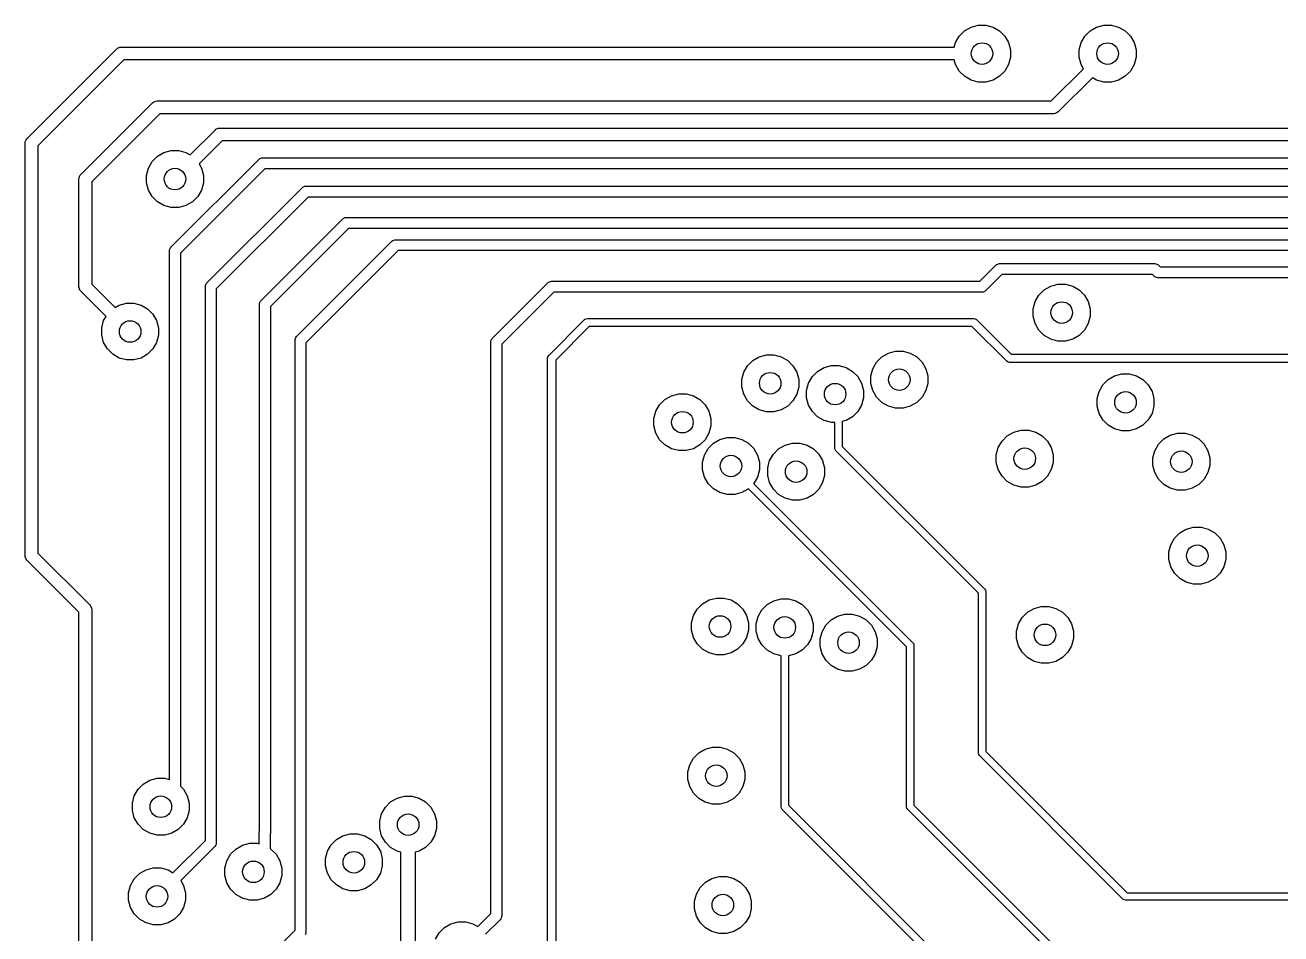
# Model space of a CAD drawing. Extents: x 0.98 to 8.13, y -3.46 to -0.83.
# Drawn here: x 4.022 to 4.711, y -2.501 to -2.002 of the extents above; entities that cross this region are included whole.
import ezdxf

# ---------------------------------------------------------------- set-up
doc = ezdxf.new("R2010")
doc.units = 0
doc.header["$MEASUREMENT"] = 0
doc.layers.add('BLACK', color=7, linetype='CONTINUOUS')

msp = doc.modelspace()

# ---------------------------------------------------------------- linework, layer by layer
at = {"layer": 'BLACK', "linetype": 'CONTINUOUS'}
for p, q in [((4.53475, -2.00813), (4.53766, -2.00522)), ((4.53766, -2.00522), (4.54122, -2.00317)), ((4.54122, -2.00317), (4.54519, -2.0021)), ((4.54519, -2.0021), (4.5493, -2.0021)), ((4.5493, -2.0021), (4.55327, -2.00317)), ((4.55327, -2.00317), (4.55683, -2.00522)), ((4.55683, -2.00522), (4.55974, -2.00813)), ((4.60365, -2.00813), (4.60655, -2.00522)), ((4.60655, -2.00522), (4.61012, -2.00317)), ((4.61012, -2.00317), (4.61409, -2.0021)), ((4.61409, -2.0021), (4.6182, -2.0021)), ((4.6182, -2.0021), (4.62217, -2.00317)), ((4.62217, -2.00317), (4.62573, -2.00522)), ((4.62573, -2.00522), (4.62864, -2.00813)), ((4.53202, -2.01422), (4.53269, -2.01169)), ((4.53269, -2.01169), (4.53475, -2.00813)), ((4.55974, -2.00813), (4.56179, -2.01169)), ((4.56179, -2.01169), (4.56286, -2.01566)), ((4.60053, -2.01566), (4.60159, -2.01169)), ((4.60159, -2.01169), (4.60365, -2.00813)), ((4.62864, -2.00813), (4.63069, -2.01169)), ((4.63069, -2.01169), (4.63176, -2.01566)), ((4.02312, -2.06445), (4.07233, -2.01524)), ((4.07233, -2.01524), (4.07286, -2.01481)), ((4.07286, -2.01481), (4.07412, -2.01428)), ((4.07412, -2.01428), (4.0748, -2.01422)), ((4.0748, -2.01422), (4.53202, -2.01422)), ((4.56286, -2.01566), (4.56286, -2.01977)), ((4.60053, -2.01977), (4.60053, -2.01566)), ((4.63176, -2.01566), (4.63176, -2.01977)), ((4.07625, -2.02122), (4.02909, -2.06838)), ((4.53202, -2.02122), (4.07625, -2.02122)), ((4.53269, -2.02374), (4.53202, -2.02122)), ((4.53475, -2.0273), (4.53269, -2.02374)), ((4.56179, -2.02374), (4.55974, -2.0273)), ((4.56286, -2.01977), (4.56179, -2.02374)), ((4.58516, -2.04374), (4.6029, -2.02601)), ((4.60159, -2.02374), (4.60053, -2.01977)), ((4.6029, -2.02601), (4.60159, -2.02374)), ((4.63069, -2.02374), (4.62864, -2.0273)), ((4.63176, -2.01977), (4.63069, -2.02374)), ((4.53766, -2.03021), (4.53475, -2.0273)), ((4.54122, -2.03227), (4.53766, -2.03021)), ((4.54519, -2.03333), (4.54122, -2.03227)), ((4.55327, -2.03227), (4.5493, -2.03333)), ((4.55683, -2.03021), (4.55327, -2.03227)), ((4.55974, -2.0273), (4.55683, -2.03021)), ((4.60785, -2.03096), (4.58909, -2.04972)), ((4.61012, -2.03227), (4.60785, -2.03096)), ((4.61409, -2.03333), (4.61012, -2.03227)), ((4.62217, -2.03227), (4.6182, -2.03333)), ((4.62573, -2.03021), (4.62217, -2.03227)), ((4.62864, -2.0273), (4.62573, -2.03021)), ((4.5493, -2.03333), (4.54519, -2.03333)), ((4.6182, -2.03333), (4.61409, -2.03333)), ((4.05264, -2.08414), (4.09201, -2.04477)), ((4.09201, -2.04477), (4.09254, -2.04433)), ((4.09254, -2.04433), (4.09381, -2.04381)), ((4.09381, -2.04381), (4.09449, -2.04374)), ((4.09449, -2.04374), (4.58516, -2.04374)), ((4.09594, -2.05074), (4.05862, -2.08806)), ((4.58661, -2.05074), (4.09594, -2.05074)), ((4.5873, -2.05068), (4.58661, -2.05074)), ((4.58856, -2.05015), (4.5873, -2.05068)), ((4.58909, -2.04972), (4.58856, -2.05015)), ((4.11262, -2.07337), (4.12631, -2.05969)), ((4.12631, -2.05969), (4.12684, -2.05925)), ((4.12684, -2.05925), (4.1281, -2.05873)), ((4.1281, -2.05873), (4.12878, -2.05866)), ((4.12878, -2.05866), (4.93618, -2.05866)), ((4.02209, -2.06693), (4.02216, -2.06625)), ((4.02209, -2.29331), (4.02209, -2.06693)), ((4.02216, -2.06625), (4.02268, -2.06498)), ((4.02268, -2.06498), (4.02312, -2.06445)), ((4.13023, -2.06566), (4.11757, -2.07832)), ((4.93473, -2.06566), (4.13023, -2.06566)), ((4.02909, -2.06838), (4.02909, -2.29186)), ((4.09184, -2.07703), (4.09474, -2.07412)), ((4.09474, -2.07412), (4.0983, -2.07206)), ((4.0983, -2.07206), (4.10228, -2.071)), ((4.10228, -2.071), (4.10639, -2.071)), ((4.10639, -2.071), (4.11036, -2.07206)), ((4.11036, -2.07206), (4.11262, -2.07337)), ((4.08872, -2.08456), (4.08978, -2.08059)), ((4.08978, -2.08059), (4.09184, -2.07703)), ((4.10221, -2.12386), (4.15029, -2.07578)), ((4.15365, -2.08091), (4.10733, -2.12723)), ((4.11757, -2.07832), (4.11888, -2.08059)), ((4.11888, -2.08059), (4.11994, -2.08456)), ((4.15029, -2.07578), (4.15074, -2.07541)), ((4.15074, -2.07541), (4.15182, -2.07496)), ((4.15182, -2.07496), (4.15241, -2.07491)), ((4.15241, -2.07491), (4.89287, -2.07491)), ((4.89162, -2.08091), (4.15365, -2.08091)), ((4.05162, -2.08661), (4.05169, -2.08593)), ((4.05162, -2.14567), (4.05162, -2.08661)), ((4.05169, -2.08593), (4.05221, -2.08467)), ((4.05221, -2.08467), (4.05264, -2.08414)), ((4.05862, -2.08806), (4.05862, -2.14422)), ((4.08872, -2.08867), (4.08872, -2.08456)), ((4.11994, -2.08456), (4.11994, -2.08867)), ((4.08978, -2.09264), (4.08872, -2.08867)), ((4.09184, -2.0962), (4.08978, -2.09264)), ((4.11888, -2.09264), (4.11682, -2.0962)), ((4.11994, -2.08867), (4.11888, -2.09264)), ((4.12189, -2.14355), (4.1741, -2.09134)), ((4.1741, -2.09134), (4.17455, -2.09097)), ((4.17455, -2.09097), (4.17564, -2.09052)), ((4.17564, -2.09052), (4.17622, -2.09046)), ((4.17622, -2.09046), (4.87178, -2.09046)), ((4.09474, -2.09911), (4.09184, -2.0962)), ((4.0983, -2.10116), (4.09474, -2.09911)), ((4.10228, -2.10223), (4.0983, -2.10116)), ((4.11036, -2.10116), (4.10639, -2.10223)), ((4.11392, -2.09911), (4.11036, -2.10116)), ((4.11682, -2.0962), (4.11392, -2.09911)), ((4.17746, -2.09646), (4.12702, -2.14691)), ((4.87053, -2.09646), (4.17746, -2.09646)), ((4.10639, -2.10223), (4.10228, -2.10223)), ((4.15162, -2.15319), (4.19627, -2.10854)), ((4.19627, -2.10854), (4.19672, -2.10817)), ((4.19672, -2.10817), (4.1978, -2.10772)), ((4.1978, -2.10772), (4.19839, -2.10766)), ((4.19839, -2.10766), (4.86657, -2.10766)), ((4.19963, -2.11366), (4.15674, -2.15656)), ((4.86533, -2.11366), (4.19963, -2.11366)), ((4.17111, -2.17308), (4.22342, -2.12076)), ((4.22342, -2.12076), (4.22388, -2.12039)), ((4.22388, -2.12039), (4.22496, -2.11994)), ((4.22496, -2.11994), (4.22554, -2.11988)), ((4.22554, -2.11988), (4.83942, -2.11988)), ((4.10133, -2.12598), (4.10139, -2.1254)), ((4.10133, -2.41622), (4.10133, -2.12598)), ((4.10139, -2.1254), (4.10184, -2.12432)), ((4.10184, -2.12432), (4.10221, -2.12386)), ((4.10184, -2.12432), (4.10184, -2.12432)), ((4.10733, -2.12723), (4.10733, -2.4198)), ((4.22678, -2.12588), (4.17623, -2.17644)), ((4.83818, -2.12588), (4.22678, -2.12588)), ((4.546, -2.14267), (4.55477, -2.1339)), ((4.55477, -2.1339), (4.55522, -2.13353)), ((4.55522, -2.13353), (4.55554, -2.1334)), ((4.55554, -2.1334), (4.5563, -2.13308)), ((4.5563, -2.13308), (4.55689, -2.13302)), ((4.55689, -2.13302), (4.64202, -2.13302)), ((4.64202, -2.13302), (4.64261, -2.13308)), ((4.64261, -2.13308), (4.64369, -2.13353)), ((4.64369, -2.13353), (4.64414, -2.1339)), ((4.64414, -2.1339), (4.64499, -2.13475)), ((4.64499, -2.13475), (4.81491, -2.13475)), ((4.3089, -2.14355), (4.30936, -2.14317)), ((4.30936, -2.14317), (4.3098, -2.14299)), ((4.3098, -2.14299), (4.31044, -2.14273)), ((4.31044, -2.14273), (4.31102, -2.14267)), ((4.31102, -2.14267), (4.546, -2.14267)), ((4.55813, -2.13902), (4.54937, -2.14779)), ((4.64078, -2.13902), (4.55813, -2.13902)), ((4.64163, -2.13987), (4.64078, -2.13902)), ((4.64208, -2.14024), (4.64163, -2.13987)), ((4.64316, -2.14069), (4.64208, -2.14024)), ((4.64375, -2.14075), (4.64316, -2.14069)), ((4.81367, -2.14075), (4.64375, -2.14075)), ((4.05169, -2.14635), (4.05162, -2.14567)), ((4.05221, -2.14761), (4.05169, -2.14635)), ((4.05264, -2.14814), (4.05221, -2.14761)), ((4.06648, -2.16198), (4.05264, -2.14814)), ((4.05862, -2.14422), (4.07143, -2.15703)), ((4.12102, -2.14567), (4.12107, -2.14508)), ((4.12102, -2.44954), (4.12102, -2.14567)), ((4.12107, -2.14508), (4.12152, -2.144)), ((4.12152, -2.144), (4.12189, -2.14355)), ((4.12702, -2.14691), (4.12702, -2.45079)), ((4.27854, -2.17391), (4.3089, -2.14355)), ((4.31227, -2.14867), (4.28366, -2.17727)), ((4.54724, -2.14867), (4.31227, -2.14867)), ((4.54783, -2.14861), (4.54724, -2.14867)), ((4.54891, -2.14816), (4.54783, -2.14861)), ((4.54937, -2.14779), (4.54891, -2.14816)), ((4.57848, -2.15029), (4.58139, -2.14738)), ((4.58139, -2.14738), (4.58495, -2.14533)), ((4.58495, -2.14533), (4.58892, -2.14426)), ((4.58892, -2.14426), (4.59303, -2.14426)), ((4.59303, -2.14426), (4.59701, -2.14533)), ((4.59701, -2.14533), (4.60057, -2.14738)), ((4.60057, -2.14738), (4.60347, -2.15029)), ((4.07143, -2.15703), (4.0737, -2.15573)), ((4.0737, -2.15573), (4.07767, -2.15466)), ((4.07767, -2.15466), (4.08178, -2.15466)), ((4.08178, -2.15466), (4.08575, -2.15573)), ((4.08575, -2.15573), (4.08931, -2.15778)), ((4.15074, -2.15531), (4.1508, -2.15473)), ((4.15074, -2.44438), (4.15074, -2.15531)), ((4.1508, -2.15473), (4.15125, -2.15365)), ((4.15125, -2.15365), (4.15162, -2.15319)), ((4.15674, -2.15656), (4.15674, -2.4451)), ((4.57537, -2.15782), (4.57643, -2.15385)), ((4.57643, -2.15385), (4.57848, -2.15029)), ((4.60347, -2.15029), (4.60553, -2.15385)), ((4.60553, -2.15385), (4.60659, -2.15782)), ((4.06518, -2.16425), (4.06648, -2.16198)), ((4.08931, -2.15778), (4.09222, -2.16069)), ((4.09222, -2.16069), (4.09427, -2.16425)), ((4.30943, -2.18345), (4.32912, -2.16376)), ((4.32912, -2.16376), (4.32985, -2.16328)), ((4.32985, -2.16328), (4.33071, -2.1631)), ((4.32985, -2.16328), (4.32985, -2.16328)), ((4.33071, -2.1631), (4.54267, -2.1631)), ((4.54267, -2.1631), (4.54353, -2.16328)), ((4.54353, -2.16328), (4.54353, -2.16328)), ((4.54353, -2.16328), (4.54426, -2.16376)), ((4.54426, -2.16376), (4.56328, -2.18279)), ((4.57537, -2.16193), (4.57537, -2.15782)), ((4.57643, -2.1659), (4.57537, -2.16193)), ((4.60659, -2.16193), (4.60553, -2.1659)), ((4.60659, -2.15782), (4.60659, -2.16193)), ((4.06411, -2.16822), (4.06518, -2.16425)), ((4.06411, -2.17233), (4.06411, -2.16822)), ((4.09427, -2.16425), (4.09534, -2.16822)), ((4.09534, -2.16822), (4.09534, -2.17233)), ((4.33164, -2.1676), (4.31327, -2.18597)), ((4.54173, -2.1676), (4.33164, -2.1676)), ((4.56076, -2.18663), (4.54173, -2.1676)), ((4.57848, -2.16946), (4.57643, -2.1659)), ((4.58139, -2.17237), (4.57848, -2.16946)), ((4.60347, -2.16946), (4.60057, -2.17237)), ((4.60553, -2.1659), (4.60347, -2.16946)), ((4.06518, -2.1763), (4.06411, -2.17233)), ((4.06723, -2.17986), (4.06518, -2.1763)), ((4.09427, -2.1763), (4.09222, -2.17986)), ((4.09534, -2.17233), (4.09427, -2.1763)), ((4.17023, -2.1752), (4.17029, -2.17461)), ((4.17023, -2.49876), (4.17023, -2.1752)), ((4.17029, -2.17461), (4.17073, -2.17353)), ((4.17073, -2.17353), (4.17111, -2.17308)), ((4.17623, -2.17644), (4.17623, -2.5)), ((4.27766, -2.17603), (4.27772, -2.17545)), ((4.27766, -2.48975), (4.27766, -2.17603)), ((4.27772, -2.17545), (4.27817, -2.17436)), ((4.27817, -2.17436), (4.27854, -2.17391)), ((4.28366, -2.17727), (4.28366, -2.49099)), ((4.58495, -2.17443), (4.58139, -2.17237)), ((4.58892, -2.17549), (4.58495, -2.17443)), ((4.59303, -2.17549), (4.58892, -2.17549)), ((4.59701, -2.17443), (4.59303, -2.17549)), ((4.60057, -2.17237), (4.59701, -2.17443)), ((4.07014, -2.18277), (4.06723, -2.17986)), ((4.0737, -2.18482), (4.07014, -2.18277)), ((4.08931, -2.18277), (4.08575, -2.18482)), ((4.09222, -2.17986), (4.08931, -2.18277)), ((4.30877, -2.18504), (4.30894, -2.18418)), ((4.30894, -2.18418), (4.30943, -2.18345)), ((4.30894, -2.18418), (4.30894, -2.18418)), ((4.42141, -2.18616), (4.42497, -2.18411)), ((4.42497, -2.18411), (4.42894, -2.18304)), ((4.42894, -2.18304), (4.43305, -2.18304)), ((4.43305, -2.18304), (4.43702, -2.18411)), ((4.43702, -2.18411), (4.44059, -2.18616)), ((4.48936, -2.18711), (4.49226, -2.1842)), ((4.49226, -2.1842), (4.49582, -2.18214)), ((4.49582, -2.18214), (4.49979, -2.18108)), ((4.49979, -2.18108), (4.50391, -2.18108)), ((4.50391, -2.18108), (4.50788, -2.18214)), ((4.50788, -2.18214), (4.51144, -2.1842)), ((4.51144, -2.1842), (4.51434, -2.18711)), ((4.56328, -2.18279), (4.74234, -2.18279)), ((4.07767, -2.18589), (4.0737, -2.18482)), ((4.08178, -2.18589), (4.07767, -2.18589)), ((4.08575, -2.18482), (4.08178, -2.18589)), ((4.30877, -2.54828), (4.30877, -2.18504)), ((4.31327, -2.18597), (4.31327, -2.54921)), ((4.41645, -2.19263), (4.4185, -2.18907)), ((4.4185, -2.18907), (4.42141, -2.18616)), ((4.44059, -2.18616), (4.44349, -2.18907)), ((4.44349, -2.18907), (4.44555, -2.19263)), ((4.45702, -2.19213), (4.46058, -2.19008)), ((4.46058, -2.19008), (4.46455, -2.18901)), ((4.46455, -2.18901), (4.46866, -2.18901)), ((4.46866, -2.18901), (4.47263, -2.19008)), ((4.47263, -2.19008), (4.47619, -2.19213)), ((4.48624, -2.19464), (4.4873, -2.19067)), ((4.4873, -2.19067), (4.48936, -2.18711)), ((4.51434, -2.18711), (4.5164, -2.19067)), ((4.5164, -2.19067), (4.51746, -2.19464)), ((4.56149, -2.18712), (4.56076, -2.18663)), ((4.56235, -2.18729), (4.56149, -2.18712)), ((4.56149, -2.18712), (4.56149, -2.18712)), ((4.74328, -2.18729), (4.56235, -2.18729)), ((4.41538, -2.1966), (4.41645, -2.19263)), ((4.41538, -2.20071), (4.41538, -2.1966)), ((4.44555, -2.19263), (4.44661, -2.1966)), ((4.44661, -2.1966), (4.44661, -2.20071)), ((4.45206, -2.1986), (4.45411, -2.19504)), ((4.45411, -2.19504), (4.45702, -2.19213)), ((4.47619, -2.19213), (4.4791, -2.19504)), ((4.4791, -2.19504), (4.48116, -2.1986)), ((4.48624, -2.19875), (4.48624, -2.19464)), ((4.51746, -2.19464), (4.51746, -2.19875)), ((4.61349, -2.19957), (4.6164, -2.19666)), ((4.6164, -2.19666), (4.61996, -2.1946)), ((4.61996, -2.1946), (4.62393, -2.19354)), ((4.62393, -2.19354), (4.62804, -2.19354)), ((4.62804, -2.19354), (4.63201, -2.1946)), ((4.63201, -2.1946), (4.63557, -2.19666)), ((4.63557, -2.19666), (4.63848, -2.19957)), ((4.37679, -2.2055), (4.38076, -2.20444)), ((4.38076, -2.20444), (4.38487, -2.20444)), ((4.38487, -2.20444), (4.38884, -2.2055)), ((4.41645, -2.20468), (4.41538, -2.20071)), ((4.4185, -2.20824), (4.41645, -2.20468)), ((4.44555, -2.20468), (4.44349, -2.20824)), ((4.44661, -2.20071), (4.44555, -2.20468)), ((4.45099, -2.20257), (4.45206, -2.1986)), ((4.45099, -2.20668), (4.45099, -2.20257)), ((4.48116, -2.1986), (4.48222, -2.20257)), ((4.48222, -2.20257), (4.48222, -2.20668)), ((4.4873, -2.20272), (4.48624, -2.19875)), ((4.48936, -2.20628), (4.4873, -2.20272)), ((4.5164, -2.20272), (4.51434, -2.20628)), ((4.51746, -2.19875), (4.5164, -2.20272)), ((4.61037, -2.2071), (4.61143, -2.20313)), ((4.61143, -2.20313), (4.61349, -2.19957)), ((4.63848, -2.19957), (4.64053, -2.20313)), ((4.64053, -2.20313), (4.6416, -2.2071)), ((4.36826, -2.21402), (4.37032, -2.21046)), ((4.37032, -2.21046), (4.37323, -2.20756)), ((4.37323, -2.20756), (4.37679, -2.2055)), ((4.38884, -2.2055), (4.3924, -2.20756)), ((4.3924, -2.20756), (4.39531, -2.21046)), ((4.39531, -2.21046), (4.39736, -2.21402)), ((4.42141, -2.21115), (4.4185, -2.20824)), ((4.42497, -2.21321), (4.42141, -2.21115)), ((4.44059, -2.21115), (4.43702, -2.21321)), ((4.44349, -2.20824), (4.44059, -2.21115)), ((4.45206, -2.21065), (4.45099, -2.20668)), ((4.45411, -2.21421), (4.45206, -2.21065)), ((4.48116, -2.21065), (4.4791, -2.21421)), ((4.48222, -2.20668), (4.48116, -2.21065)), ((4.49226, -2.20919), (4.48936, -2.20628)), ((4.49582, -2.21124), (4.49226, -2.20919)), ((4.49979, -2.21231), (4.49582, -2.21124)), ((4.50788, -2.21124), (4.50391, -2.21231)), ((4.51144, -2.20919), (4.50788, -2.21124)), ((4.51434, -2.20628), (4.51144, -2.20919)), ((4.61037, -2.21121), (4.61037, -2.2071)), ((4.61143, -2.21518), (4.61037, -2.21121)), ((4.6416, -2.21121), (4.64053, -2.21518)), ((4.6416, -2.2071), (4.6416, -2.21121)), ((4.3672, -2.21799), (4.36826, -2.21402)), ((4.3672, -2.2221), (4.3672, -2.21799)), ((4.39736, -2.21402), (4.39843, -2.21799)), ((4.39843, -2.21799), (4.39843, -2.2221)), ((4.42894, -2.21427), (4.42497, -2.21321)), ((4.43305, -2.21427), (4.42894, -2.21427)), ((4.43702, -2.21321), (4.43305, -2.21427)), ((4.45702, -2.21712), (4.45411, -2.21421)), ((4.46058, -2.21917), (4.45702, -2.21712)), ((4.47619, -2.21712), (4.47263, -2.21917)), ((4.4791, -2.21421), (4.47619, -2.21712)), ((4.50391, -2.21231), (4.49979, -2.21231)), ((4.61349, -2.21874), (4.61143, -2.21518)), ((4.6164, -2.22165), (4.61349, -2.21874)), ((4.63848, -2.21874), (4.63557, -2.22165)), ((4.64053, -2.21518), (4.63848, -2.21874)), ((4.36826, -2.22608), (4.3672, -2.2221)), ((4.39843, -2.2221), (4.39736, -2.22608)), ((4.46455, -2.22024), (4.46058, -2.21917)), ((4.4665, -2.22024), (4.46455, -2.22024)), ((4.4665, -2.23425), (4.4665, -2.22024)), ((4.47263, -2.21917), (4.4705, -2.21974)), ((4.4705, -2.21974), (4.4705, -2.23342)), ((4.5611, -2.22754), (4.56466, -2.22548)), ((4.56466, -2.22548), (4.56864, -2.22442)), ((4.56864, -2.22442), (4.57275, -2.22442)), ((4.57275, -2.22442), (4.57672, -2.22548)), ((4.57672, -2.22548), (4.58028, -2.22754)), ((4.61996, -2.2237), (4.6164, -2.22165)), ((4.62393, -2.22477), (4.61996, -2.2237)), ((4.62804, -2.22477), (4.62393, -2.22477)), ((4.63201, -2.2237), (4.62804, -2.22477)), ((4.63557, -2.22165), (4.63201, -2.2237)), ((4.37032, -2.22964), (4.36826, -2.22608)), ((4.37323, -2.23254), (4.37032, -2.22964)), ((4.37679, -2.2346), (4.37323, -2.23254)), ((4.3924, -2.23254), (4.38884, -2.2346)), ((4.39531, -2.22964), (4.3924, -2.23254)), ((4.39736, -2.22608), (4.39531, -2.22964)), ((4.39696, -2.23451), (4.39986, -2.2316)), ((4.39986, -2.2316), (4.40342, -2.22955)), ((4.40342, -2.22955), (4.40739, -2.22848)), ((4.40739, -2.22848), (4.4115, -2.22848)), ((4.4115, -2.22848), (4.41548, -2.22955)), ((4.41548, -2.22955), (4.41904, -2.2316)), ((4.41904, -2.2316), (4.42194, -2.23451)), ((4.43563, -2.23466), (4.43919, -2.23261)), ((4.43919, -2.23261), (4.44316, -2.23154)), ((4.44316, -2.23154), (4.44728, -2.23154)), ((4.44728, -2.23154), (4.45125, -2.23261)), ((4.45125, -2.23261), (4.45481, -2.23466)), ((4.55614, -2.23401), (4.5582, -2.23045)), ((4.5582, -2.23045), (4.5611, -2.22754)), ((4.58028, -2.22754), (4.58318, -2.23045)), ((4.58318, -2.23045), (4.58524, -2.23401)), ((4.64204, -2.23567), (4.6441, -2.23211)), ((4.6441, -2.23211), (4.647, -2.2292)), ((4.647, -2.2292), (4.65056, -2.22715)), ((4.65056, -2.22715), (4.65453, -2.22608)), ((4.65453, -2.22608), (4.65865, -2.22608)), ((4.65865, -2.22608), (4.66262, -2.22715)), ((4.66262, -2.22715), (4.66618, -2.2292)), ((4.66618, -2.2292), (4.66908, -2.23211)), ((4.66908, -2.23211), (4.67114, -2.23567)), ((4.38076, -2.23566), (4.37679, -2.2346)), ((4.38487, -2.23566), (4.38076, -2.23566)), ((4.38884, -2.2346), (4.38487, -2.23566)), ((4.39384, -2.24204), (4.3949, -2.23807)), ((4.3949, -2.23807), (4.39696, -2.23451)), ((4.42194, -2.23451), (4.424, -2.23807)), ((4.424, -2.23807), (4.42506, -2.24204)), ((4.43067, -2.24113), (4.43273, -2.23757)), ((4.43273, -2.23757), (4.43563, -2.23466)), ((4.45481, -2.23466), (4.45771, -2.23757)), ((4.45771, -2.23757), (4.45977, -2.24113)), ((4.46666, -2.23502), (4.4665, -2.23425)), ((4.46709, -2.23567), (4.46666, -2.23502)), ((4.54524, -2.31382), (4.46709, -2.23567)), ((4.4705, -2.23342), (4.54866, -2.31158)), ((4.55508, -2.23798), (4.55614, -2.23401)), ((4.55508, -2.24209), (4.55508, -2.23798)), ((4.58524, -2.23401), (4.5863, -2.23798)), ((4.5863, -2.23798), (4.5863, -2.24209)), ((4.64098, -2.23964), (4.64204, -2.23567)), ((4.64098, -2.24375), (4.64098, -2.23964)), ((4.67114, -2.23567), (4.6722, -2.23964)), ((4.6722, -2.23964), (4.6722, -2.24375)), ((4.39384, -2.24615), (4.39384, -2.24204)), ((4.3949, -2.25012), (4.39384, -2.24615)), ((4.42506, -2.24615), (4.424, -2.25012)), ((4.42506, -2.24204), (4.42506, -2.24615)), ((4.42961, -2.2451), (4.43067, -2.24113)), ((4.42961, -2.24921), (4.42961, -2.2451)), ((4.45977, -2.24113), (4.46083, -2.2451)), ((4.46083, -2.2451), (4.46083, -2.24921)), ((4.55614, -2.24606), (4.55508, -2.24209)), ((4.5582, -2.24962), (4.55614, -2.24606)), ((4.58524, -2.24606), (4.58318, -2.24962)), ((4.5863, -2.24209), (4.58524, -2.24606)), ((4.64204, -2.24772), (4.64098, -2.24375)), ((4.6722, -2.24375), (4.67114, -2.24772)), ((4.39696, -2.25368), (4.3949, -2.25012)), ((4.424, -2.25012), (4.42194, -2.25368)), ((4.43067, -2.25318), (4.42961, -2.24921)), ((4.43273, -2.25674), (4.43067, -2.25318)), ((4.45977, -2.25318), (4.45771, -2.25674)), ((4.46083, -2.24921), (4.45977, -2.25318)), ((4.5611, -2.25253), (4.5582, -2.24962)), ((4.56466, -2.25458), (4.5611, -2.25253)), ((4.58028, -2.25253), (4.57672, -2.25458)), ((4.58318, -2.24962), (4.58028, -2.25253)), ((4.6441, -2.25128), (4.64204, -2.24772)), ((4.647, -2.25419), (4.6441, -2.25128)), ((4.66908, -2.25128), (4.66618, -2.25419)), ((4.67114, -2.24772), (4.66908, -2.25128)), ((4.39986, -2.25659), (4.39696, -2.25368)), ((4.40342, -2.25864), (4.39986, -2.25659)), ((4.40739, -2.25971), (4.40342, -2.25864)), ((4.4115, -2.25971), (4.40739, -2.25971)), ((4.41548, -2.25864), (4.4115, -2.25971)), ((4.41904, -2.25659), (4.41548, -2.25864)), ((4.41907, -2.25655), (4.41904, -2.25659)), ((4.50587, -2.34335), (4.41907, -2.25655)), ((4.42194, -2.25368), (4.4219, -2.25372)), ((4.4219, -2.25372), (4.50929, -2.34111)), ((4.43563, -2.25965), (4.43273, -2.25674)), ((4.43919, -2.26171), (4.43563, -2.25965)), ((4.45481, -2.25965), (4.45125, -2.26171)), ((4.45771, -2.25674), (4.45481, -2.25965)), ((4.56864, -2.25565), (4.56466, -2.25458)), ((4.57275, -2.25565), (4.56864, -2.25565)), ((4.57672, -2.25458), (4.57275, -2.25565)), ((4.65056, -2.25625), (4.647, -2.25419)), ((4.65453, -2.25731), (4.65056, -2.25625)), ((4.65865, -2.25731), (4.65453, -2.25731)), ((4.66262, -2.25625), (4.65865, -2.25731)), ((4.66618, -2.25419), (4.66262, -2.25625)), ((4.44316, -2.26277), (4.43919, -2.26171)), ((4.44728, -2.26277), (4.44316, -2.26277)), ((4.45125, -2.26171), (4.44728, -2.26277)), ((4.65286, -2.28372), (4.65577, -2.28081)), ((4.65577, -2.28081), (4.65933, -2.27876)), ((4.65933, -2.27876), (4.6633, -2.27769)), ((4.6633, -2.27769), (4.66741, -2.27769)), ((4.66741, -2.27769), (4.67138, -2.27876)), ((4.67138, -2.27876), (4.67494, -2.28081)), ((4.67494, -2.28081), (4.67785, -2.28372)), ((4.64974, -2.29125), (4.65081, -2.28728)), ((4.65081, -2.28728), (4.65286, -2.28372)), ((4.67785, -2.28372), (4.6799, -2.28728)), ((4.6799, -2.28728), (4.68097, -2.29125)), ((4.02216, -2.29399), (4.02209, -2.29331)), ((4.02268, -2.29525), (4.02216, -2.29399)), ((4.02909, -2.29186), (4.05759, -2.32036)), ((4.64974, -2.29536), (4.64974, -2.29125)), ((4.68097, -2.29125), (4.68097, -2.29536)), ((4.02312, -2.29578), (4.02268, -2.29525)), ((4.05162, -2.32428), (4.02312, -2.29578)), ((4.65081, -2.29933), (4.64974, -2.29536)), ((4.65286, -2.30289), (4.65081, -2.29933)), ((4.6799, -2.29933), (4.67785, -2.30289)), ((4.68097, -2.29536), (4.6799, -2.29933)), ((4.65577, -2.3058), (4.65286, -2.30289)), ((4.65933, -2.30786), (4.65577, -2.3058)), ((4.6633, -2.30892), (4.65933, -2.30786)), ((4.67138, -2.30786), (4.66741, -2.30892)), ((4.67494, -2.3058), (4.67138, -2.30786)), ((4.67785, -2.30289), (4.67494, -2.3058)), ((4.54524, -2.40157), (4.54524, -2.31382)), ((4.54866, -2.31158), (4.54909, -2.31223)), ((4.54909, -2.31223), (4.54909, -2.31223)), ((4.54909, -2.31223), (4.54924, -2.31299)), ((4.54924, -2.31299), (4.54924, -2.40075)), ((4.66741, -2.30892), (4.6633, -2.30892)), ((4.05759, -2.32036), (4.05803, -2.32089)), ((4.05803, -2.32089), (4.05855, -2.32215)), ((4.05855, -2.32215), (4.05862, -2.32283)), ((4.39099, -2.32257), (4.3939, -2.31966)), ((4.3939, -2.31966), (4.39746, -2.3176)), ((4.39746, -2.3176), (4.40143, -2.31654)), ((4.40143, -2.31654), (4.40554, -2.31654)), ((4.40554, -2.31654), (4.40951, -2.3176)), ((4.40951, -2.3176), (4.41307, -2.31966)), ((4.41307, -2.31966), (4.41598, -2.32257)), ((4.42648, -2.32309), (4.42939, -2.32018)), ((4.42939, -2.32018), (4.43295, -2.31813)), ((4.43295, -2.31813), (4.43692, -2.31706)), ((4.43692, -2.31706), (4.44103, -2.31706)), ((4.44103, -2.31706), (4.445, -2.31813)), ((4.445, -2.31813), (4.44856, -2.32018)), ((4.44856, -2.32018), (4.45147, -2.32309)), ((4.57221, -2.32426), (4.57577, -2.3222)), ((4.57577, -2.3222), (4.57974, -2.32114)), ((4.57974, -2.32114), (4.58385, -2.32114)), ((4.58385, -2.32114), (4.58782, -2.3222)), ((4.58782, -2.3222), (4.59138, -2.32426)), ((4.05162, -2.85879), (4.05162, -2.32428)), ((4.05862, -2.32283), (4.05862, -2.85879)), ((4.38787, -2.3301), (4.38893, -2.32613)), ((4.38893, -2.32613), (4.39099, -2.32257)), ((4.41598, -2.32257), (4.41803, -2.32613)), ((4.41803, -2.32613), (4.4191, -2.3301)), ((4.42336, -2.33062), (4.42443, -2.32665)), ((4.42443, -2.32665), (4.42648, -2.32309)), ((4.45147, -2.32309), (4.45353, -2.32665)), ((4.45353, -2.32665), (4.45459, -2.33062)), ((4.4615, -2.33146), (4.46441, -2.32856)), ((4.46441, -2.32856), (4.46797, -2.3265)), ((4.46797, -2.3265), (4.47194, -2.32544)), ((4.47194, -2.32544), (4.47605, -2.32544)), ((4.47605, -2.32544), (4.48002, -2.3265)), ((4.48002, -2.3265), (4.48358, -2.32856)), ((4.48358, -2.32856), (4.48649, -2.33146)), ((4.56725, -2.33072), (4.5693, -2.32716)), ((4.5693, -2.32716), (4.57221, -2.32426)), ((4.59138, -2.32426), (4.59429, -2.32716)), ((4.59429, -2.32716), (4.59635, -2.33072)), ((4.38787, -2.33421), (4.38787, -2.3301)), ((4.38893, -2.33818), (4.38787, -2.33421)), ((4.4191, -2.33421), (4.41803, -2.33818)), ((4.4191, -2.3301), (4.4191, -2.33421)), ((4.42336, -2.33473), (4.42336, -2.33062)), ((4.42443, -2.3387), (4.42336, -2.33473)), ((4.45459, -2.33473), (4.45353, -2.3387)), ((4.45459, -2.33062), (4.45459, -2.33473)), ((4.45838, -2.33899), (4.45944, -2.33502)), ((4.45944, -2.33502), (4.4615, -2.33146)), ((4.48649, -2.33146), (4.48854, -2.33502)), ((4.48854, -2.33502), (4.48961, -2.33899)), ((4.56618, -2.3347), (4.56725, -2.33072)), ((4.56618, -2.33881), (4.56618, -2.3347)), ((4.59635, -2.33072), (4.59741, -2.3347)), ((4.59741, -2.3347), (4.59741, -2.33881)), ((4.39099, -2.34174), (4.38893, -2.33818)), ((4.3939, -2.34465), (4.39099, -2.34174)), ((4.41598, -2.34174), (4.41307, -2.34465)), ((4.41803, -2.33818), (4.41598, -2.34174)), ((4.42648, -2.34226), (4.42443, -2.3387)), ((4.42939, -2.34517), (4.42648, -2.34226)), ((4.45147, -2.34226), (4.44856, -2.34517)), ((4.45353, -2.3387), (4.45147, -2.34226)), ((4.45838, -2.34311), (4.45838, -2.33899)), ((4.45944, -2.34708), (4.45838, -2.34311)), ((4.48961, -2.34311), (4.48854, -2.34708)), ((4.48961, -2.33899), (4.48961, -2.34311)), ((4.50929, -2.34111), (4.50972, -2.34175)), ((4.50972, -2.34175), (4.50987, -2.34252)), ((4.50987, -2.34252), (4.50987, -2.43027)), ((4.56725, -2.34278), (4.56618, -2.33881)), ((4.5693, -2.34634), (4.56725, -2.34278)), ((4.59635, -2.34278), (4.59429, -2.34634)), ((4.59741, -2.33881), (4.59635, -2.34278)), ((4.39746, -2.3467), (4.3939, -2.34465)), ((4.40143, -2.34777), (4.39746, -2.3467)), ((4.40554, -2.34777), (4.40143, -2.34777)), ((4.40951, -2.3467), (4.40554, -2.34777)), ((4.41307, -2.34465), (4.40951, -2.3467)), ((4.43295, -2.34723), (4.42939, -2.34517)), ((4.43692, -2.34829), (4.43295, -2.34723)), ((4.43698, -2.34829), (4.43692, -2.34829)), ((4.43698, -2.4311), (4.43698, -2.34829)), ((4.44103, -2.34829), (4.44098, -2.34829)), ((4.44098, -2.34829), (4.44098, -2.43027)), ((4.445, -2.34723), (4.44103, -2.34829)), ((4.44856, -2.34517), (4.445, -2.34723)), ((4.4615, -2.35064), (4.45944, -2.34708)), ((4.48854, -2.34708), (4.48649, -2.35064)), ((4.50587, -2.4311), (4.50587, -2.34335)), ((4.57221, -2.34924), (4.5693, -2.34634)), ((4.57577, -2.3513), (4.57221, -2.34924)), ((4.59138, -2.34924), (4.58782, -2.3513)), ((4.59429, -2.34634), (4.59138, -2.34924)), ((4.46441, -2.35354), (4.4615, -2.35064)), ((4.46797, -2.3556), (4.46441, -2.35354)), ((4.47194, -2.35666), (4.46797, -2.3556)), ((4.47605, -2.35666), (4.47194, -2.35666)), ((4.48002, -2.3556), (4.47605, -2.35666)), ((4.48358, -2.35354), (4.48002, -2.3556)), ((4.48649, -2.35064), (4.48358, -2.35354)), ((4.57974, -2.35236), (4.57577, -2.3513)), ((4.58385, -2.35236), (4.57974, -2.35236)), ((4.58782, -2.3513), (4.58385, -2.35236)), ((4.38684, -2.40801), (4.3889, -2.40445)), ((4.3889, -2.40445), (4.39181, -2.40154)), ((4.39181, -2.40154), (4.39537, -2.39949)), ((4.39537, -2.39949), (4.39934, -2.39842)), ((4.39934, -2.39842), (4.40345, -2.39842)), ((4.40345, -2.39842), (4.40742, -2.39949)), ((4.40742, -2.39949), (4.41098, -2.40154)), ((4.41098, -2.40154), (4.41389, -2.40445)), ((4.41389, -2.40445), (4.41594, -2.40801)), ((4.5454, -2.40234), (4.54524, -2.40157)), ((4.54583, -2.40299), (4.5454, -2.40234)), ((4.62457, -2.48173), (4.54583, -2.40299)), ((4.54924, -2.40075), (4.62681, -2.47831)), ((4.38578, -2.41198), (4.38684, -2.40801)), ((4.38578, -2.41609), (4.38578, -2.41198)), ((4.41594, -2.40801), (4.41701, -2.41198)), ((4.41701, -2.41198), (4.41701, -2.41609)), ((4.08406, -2.42152), (4.08696, -2.41861)), ((4.08696, -2.41861), (4.09053, -2.41655)), ((4.09053, -2.41655), (4.0945, -2.41549)), ((4.0945, -2.41549), (4.09861, -2.41549)), ((4.09861, -2.41549), (4.10133, -2.41622)), ((4.38684, -2.42006), (4.38578, -2.41609)), ((4.41701, -2.41609), (4.41594, -2.42006)), ((4.08094, -2.42905), (4.082, -2.42508)), ((4.082, -2.42508), (4.08406, -2.42152)), ((4.10733, -2.4198), (4.10905, -2.42152)), ((4.10905, -2.42152), (4.1111, -2.42508)), ((4.1111, -2.42508), (4.11217, -2.42905)), ((4.22626, -2.4264), (4.23023, -2.42533)), ((4.23023, -2.42533), (4.23434, -2.42533)), ((4.23434, -2.42533), (4.23831, -2.4264)), ((4.3889, -2.42362), (4.38684, -2.42006)), ((4.39181, -2.42653), (4.3889, -2.42362)), ((4.41389, -2.42362), (4.41098, -2.42653)), ((4.41594, -2.42006), (4.41389, -2.42362)), ((4.08094, -2.43316), (4.08094, -2.42905)), ((4.11217, -2.42905), (4.11217, -2.43316)), ((4.21773, -2.43492), (4.21979, -2.43136)), ((4.21979, -2.43136), (4.2227, -2.42845)), ((4.2227, -2.42845), (4.22626, -2.4264)), ((4.23831, -2.4264), (4.24187, -2.42845)), ((4.24187, -2.42845), (4.24478, -2.43136)), ((4.24478, -2.43136), (4.24683, -2.43492)), ((4.39537, -2.42859), (4.39181, -2.42653)), ((4.39934, -2.42965), (4.39537, -2.42859)), ((4.40345, -2.42965), (4.39934, -2.42965)), ((4.40742, -2.42859), (4.40345, -2.42965)), ((4.41098, -2.42653), (4.40742, -2.42859)), ((4.43713, -2.43187), (4.43698, -2.4311)), ((4.43756, -2.43252), (4.43713, -2.43187)), ((4.56551, -2.56047), (4.43756, -2.43252)), ((4.44098, -2.43027), (4.56776, -2.55706)), ((4.50603, -2.43187), (4.50587, -2.4311)), ((4.50646, -2.43252), (4.50603, -2.43187)), ((4.60489, -2.53094), (4.50646, -2.43252)), ((4.50987, -2.43027), (4.60713, -2.52753)), ((4.082, -2.43713), (4.08094, -2.43316)), ((4.08406, -2.44069), (4.082, -2.43713)), ((4.1111, -2.43713), (4.10905, -2.44069)), ((4.11217, -2.43316), (4.1111, -2.43713)), ((4.21667, -2.43889), (4.21773, -2.43492)), ((4.21667, -2.443), (4.21667, -2.43889)), ((4.24683, -2.43492), (4.2479, -2.43889)), ((4.2479, -2.43889), (4.2479, -2.443)), ((4.08696, -2.4436), (4.08406, -2.44069)), ((4.09053, -2.44565), (4.08696, -2.4436)), ((4.0945, -2.44672), (4.09053, -2.44565)), ((4.10258, -2.44565), (4.09861, -2.44672)), ((4.10614, -2.4436), (4.10258, -2.44565)), ((4.10905, -2.44069), (4.10614, -2.4436)), ((4.15054, -2.4453), (4.1506, -2.44471)), ((4.15054, -2.45147), (4.15054, -2.4453)), ((4.1506, -2.44471), (4.15074, -2.44438)), ((4.15668, -2.44569), (4.15654, -2.44602)), ((4.15654, -2.44602), (4.15654, -2.45404)), ((4.15674, -2.4451), (4.15668, -2.44569)), ((4.19647, -2.447), (4.20044, -2.44594)), ((4.20044, -2.44594), (4.20455, -2.44594)), ((4.20455, -2.44594), (4.20852, -2.447)), ((4.21773, -2.44697), (4.21667, -2.443)), ((4.2479, -2.443), (4.24683, -2.44697)), ((4.09861, -2.44672), (4.0945, -2.44672)), ((4.10323, -2.46733), (4.12102, -2.44954)), ((4.12614, -2.45291), (4.10747, -2.47157)), ((4.12651, -2.45245), (4.12614, -2.45291)), ((4.12686, -2.45162), (4.12651, -2.45245)), ((4.12696, -2.45137), (4.12686, -2.45162)), ((4.12702, -2.45079), (4.12696, -2.45137)), ((4.1378, -2.45429), (4.14136, -2.45224)), ((4.14136, -2.45224), (4.14533, -2.45117)), ((4.14533, -2.45117), (4.14944, -2.45117)), ((4.14944, -2.45117), (4.15054, -2.45147)), ((4.18795, -2.45552), (4.19, -2.45196)), ((4.19, -2.45196), (4.19291, -2.44906)), ((4.19291, -2.44906), (4.19647, -2.447)), ((4.20852, -2.447), (4.21208, -2.44906)), ((4.21208, -2.44906), (4.21499, -2.45196)), ((4.21499, -2.45196), (4.21705, -2.45552)), ((4.21979, -2.45053), (4.21773, -2.44697)), ((4.2227, -2.45344), (4.21979, -2.45053)), ((4.24478, -2.45053), (4.24187, -2.45344)), ((4.24683, -2.44697), (4.24478, -2.45053)), ((4.13284, -2.46076), (4.13489, -2.4572)), ((4.13489, -2.4572), (4.1378, -2.45429)), ((4.15654, -2.45404), (4.15697, -2.45429)), ((4.15697, -2.45429), (4.15988, -2.4572)), ((4.15988, -2.4572), (4.16194, -2.46076)), ((4.18688, -2.4595), (4.18795, -2.45552)), ((4.18688, -2.46361), (4.18688, -2.4595)), ((4.21705, -2.45552), (4.21811, -2.4595)), ((4.21811, -2.4595), (4.21811, -2.46361)), ((4.22626, -2.45549), (4.2227, -2.45344)), ((4.22835, -2.45605), (4.22626, -2.45549)), ((4.22835, -2.70669), (4.22835, -2.45605)), ((4.23831, -2.45549), (4.23622, -2.45605)), ((4.23622, -2.45605), (4.23622, -2.70506)), ((4.24187, -2.45344), (4.23831, -2.45549)), ((4.0849, -2.46782), (4.08846, -2.46577)), ((4.08846, -2.46577), (4.09243, -2.4647)), ((4.09243, -2.4647), (4.09654, -2.4647)), ((4.09654, -2.4647), (4.10051, -2.46577)), ((4.10051, -2.46577), (4.10323, -2.46733)), ((4.13177, -2.46473), (4.13284, -2.46076)), ((4.13177, -2.46884), (4.13177, -2.46473)), ((4.16194, -2.46076), (4.163, -2.46473)), ((4.163, -2.46473), (4.163, -2.46884)), ((4.18795, -2.46758), (4.18688, -2.46361)), ((4.21811, -2.46361), (4.21705, -2.46758)), ((4.07994, -2.47429), (4.08199, -2.47073)), ((4.08199, -2.47073), (4.0849, -2.46782)), ((4.10747, -2.47157), (4.10904, -2.47429)), ((4.13284, -2.47281), (4.13177, -2.46884)), ((4.13489, -2.47637), (4.13284, -2.47281)), ((4.16194, -2.47281), (4.15988, -2.47637)), ((4.163, -2.46884), (4.16194, -2.47281)), ((4.19, -2.47114), (4.18795, -2.46758)), ((4.19291, -2.47404), (4.19, -2.47114)), ((4.19647, -2.4761), (4.19291, -2.47404)), ((4.21208, -2.47404), (4.20852, -2.4761)), ((4.21499, -2.47114), (4.21208, -2.47404)), ((4.21705, -2.46758), (4.21499, -2.47114)), ((4.39251, -2.47544), (4.39541, -2.47254)), ((4.39541, -2.47254), (4.39897, -2.47048)), ((4.39897, -2.47048), (4.40295, -2.46942)), ((4.40295, -2.46942), (4.40706, -2.46942)), ((4.40706, -2.46942), (4.41103, -2.47048)), ((4.41103, -2.47048), (4.41459, -2.47254)), ((4.41459, -2.47254), (4.4175, -2.47544)), ((4.07887, -2.47826), (4.07994, -2.47429)), ((4.07887, -2.48237), (4.07887, -2.47826)), ((4.10904, -2.47429), (4.1101, -2.47826)), ((4.1101, -2.47826), (4.1101, -2.48237)), ((4.1378, -2.47928), (4.13489, -2.47637)), ((4.14136, -2.48134), (4.1378, -2.47928)), ((4.15697, -2.47928), (4.15341, -2.48134)), ((4.15988, -2.47637), (4.15697, -2.47928)), ((4.20044, -2.47716), (4.19647, -2.4761)), ((4.20455, -2.47716), (4.20044, -2.47716)), ((4.20852, -2.4761), (4.20455, -2.47716)), ((4.38939, -2.48297), (4.39045, -2.479)), ((4.39045, -2.479), (4.39251, -2.47544)), ((4.4175, -2.47544), (4.41955, -2.479)), ((4.41955, -2.479), (4.42061, -2.48297)), ((4.62681, -2.47831), (5.29445, -2.47831)), ((4.07994, -2.48634), (4.07887, -2.48237)), ((4.08199, -2.4899), (4.07994, -2.48634)), ((4.10904, -2.48634), (4.10698, -2.4899)), ((4.1101, -2.48237), (4.10904, -2.48634)), ((4.14533, -2.4824), (4.14136, -2.48134)), ((4.14944, -2.4824), (4.14533, -2.4824)), ((4.15341, -2.48134), (4.14944, -2.4824)), ((4.38939, -2.48708), (4.38939, -2.48297)), ((4.39045, -2.49106), (4.38939, -2.48708)), ((4.42061, -2.48708), (4.41955, -2.49106)), ((4.42061, -2.48297), (4.42061, -2.48708)), ((4.62522, -2.48216), (4.62457, -2.48173)), ((4.62598, -2.48231), (4.62522, -2.48216)), ((4.62522, -2.48216), (4.62522, -2.48216)), ((5.29528, -2.48231), (4.62598, -2.48231)), ((4.0849, -2.49281), (4.08199, -2.4899)), ((4.08846, -2.49486), (4.0849, -2.49281)), ((4.10407, -2.49281), (4.10051, -2.49486)), ((4.10698, -2.4899), (4.10407, -2.49281)), ((4.25578, -2.49529), (4.25976, -2.49423)), ((4.25976, -2.49423), (4.26387, -2.49423)), ((4.26387, -2.49423), (4.26784, -2.49529)), ((4.27055, -2.49686), (4.27766, -2.48975)), ((4.28278, -2.49311), (4.27479, -2.5011)), ((4.28316, -2.49266), (4.28278, -2.49311)), ((4.28334, -2.49221), (4.28316, -2.49266)), ((4.2836, -2.49158), (4.28334, -2.49221)), ((4.28366, -2.49099), (4.2836, -2.49158)), ((4.39251, -2.49462), (4.39045, -2.49106)), ((4.39541, -2.49752), (4.39251, -2.49462)), ((4.4175, -2.49462), (4.41459, -2.49752)), ((4.41955, -2.49106), (4.4175, -2.49462)), ((4.09243, -2.49593), (4.08846, -2.49486)), ((4.09654, -2.49593), (4.09243, -2.49593)), ((4.10051, -2.49486), (4.09654, -2.49593)), ((4.12291, -2.54607), (4.17023, -2.49876)), ((4.17617, -2.50059), (4.17585, -2.50135)), ((4.17623, -2.5), (4.17617, -2.50059)), ((4.24726, -2.50382), (4.24932, -2.50026)), ((4.24932, -2.50026), (4.25222, -2.49735)), ((4.25222, -2.49735), (4.25578, -2.49529)), ((4.26784, -2.49529), (4.27055, -2.49686)), ((4.39897, -2.49958), (4.39541, -2.49752)), ((4.40295, -2.50064), (4.39897, -2.49958)), ((4.40706, -2.50064), (4.40295, -2.50064)), ((4.41103, -2.49958), (4.40706, -2.50064)), ((4.41459, -2.49752), (4.41103, -2.49958))]:
    msp.add_line(p, q, dxfattribs=at)
at = {"layer": 'BLACK'}
for centre in [(4.54724, -2.01772), (4.61614, -2.01772), (4.10433, -2.08661), (4.59098, -2.15988), (4.07972, -2.17028), (4.50185, -2.19669), (4.431, -2.19866), (4.46661, -2.20462), (4.62598, -2.20915), (4.38281, -2.22005), (4.40945, -2.24409), (4.57069, -2.24003), (4.65659, -2.2417), (4.44522, -2.24716), (4.66535, -2.29331), (4.40348, -2.33215), (4.43898, -2.33268), (4.47399, -2.34105), (4.5818, -2.33675), (4.40139, -2.41404), (4.09655, -2.4311), (4.23228, -2.44094), (4.2025, -2.46155), (4.14739, -2.46679), (4.09449, -2.48031), (4.405, -2.48503)]:
    msp.add_circle(centre, 0.00591, dxfattribs=at)

doc.saveas('drawing.dxf')
